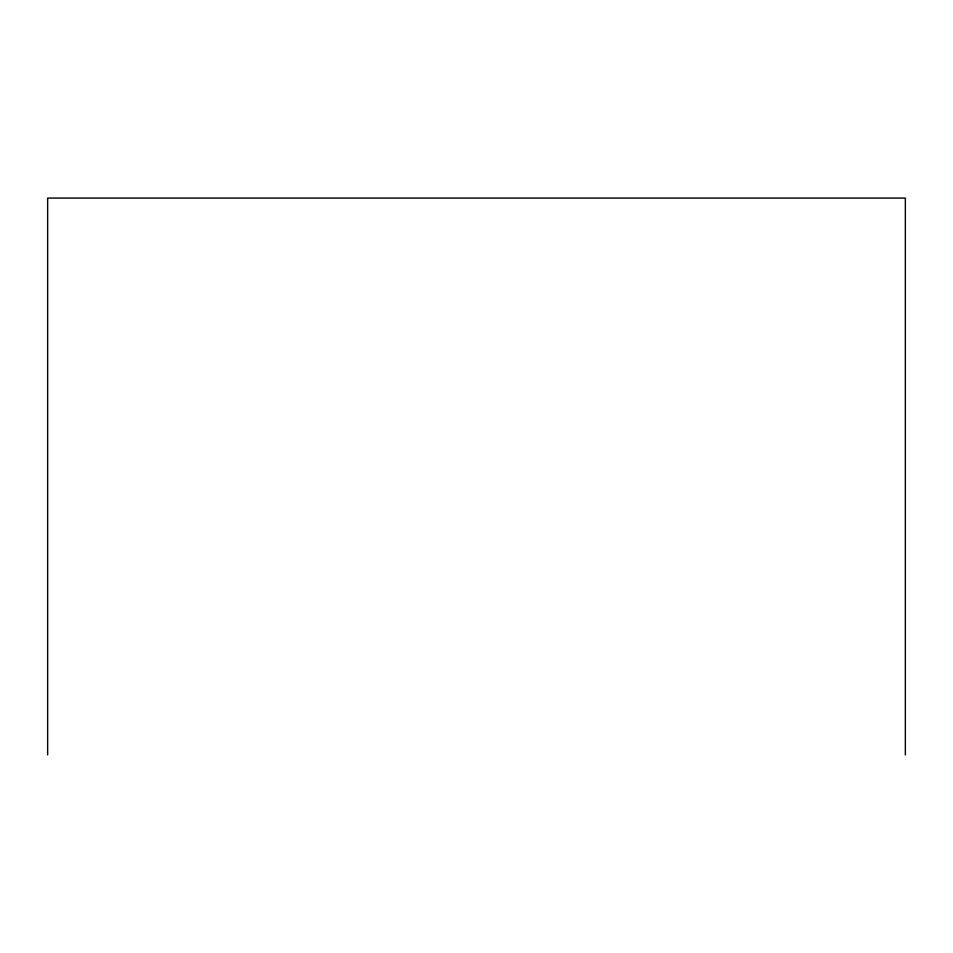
<?xml version="1.0" encoding="UTF-8"?>
<svg xmlns="http://www.w3.org/2000/svg" width="953" height="953" viewBox="0 0 953 953"><rect width="100%" height="100%" fill="white"/><g stroke="black" fill="none" stroke-linecap="round" stroke-linejoin="round"><path stroke-width="1.43" d="M905.35 754.919L905.35 198.081L47.65 198.081L47.65 754.919"/></g></svg>
